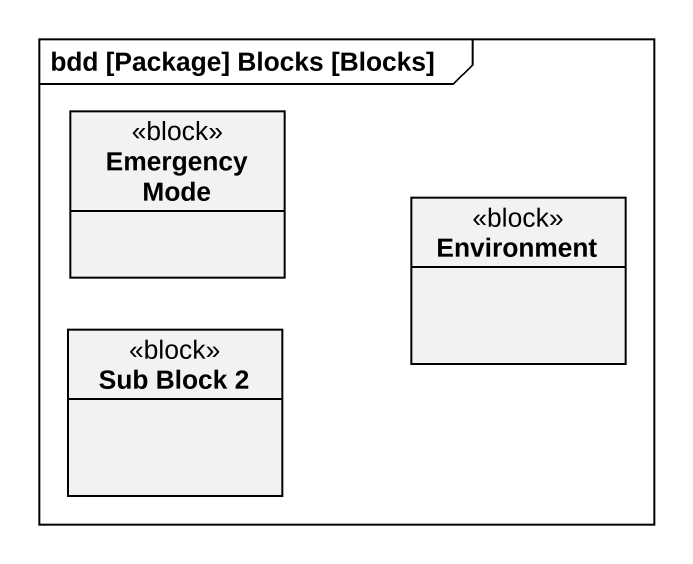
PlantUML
@startuml
mainframe bdd [Package] Blocks [Blocks]
hide circle
hide empty members
class "Emergency Mode" as Emergency_Mode <<block>>
class Environment <<block>>
class "Sub Block 2" as Sub_Block_2 <<block>>
@enduml
